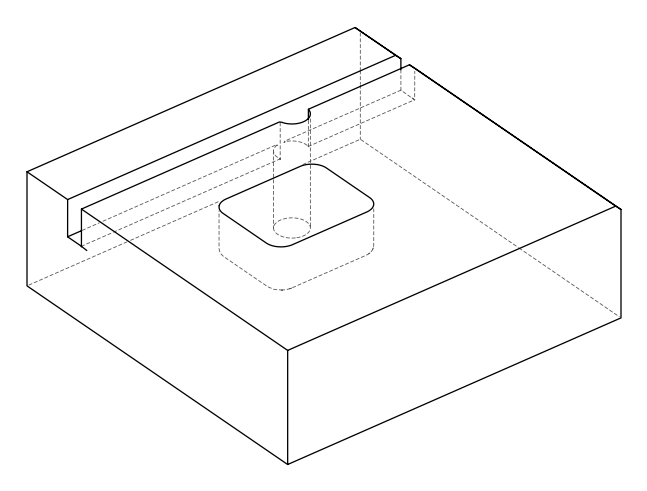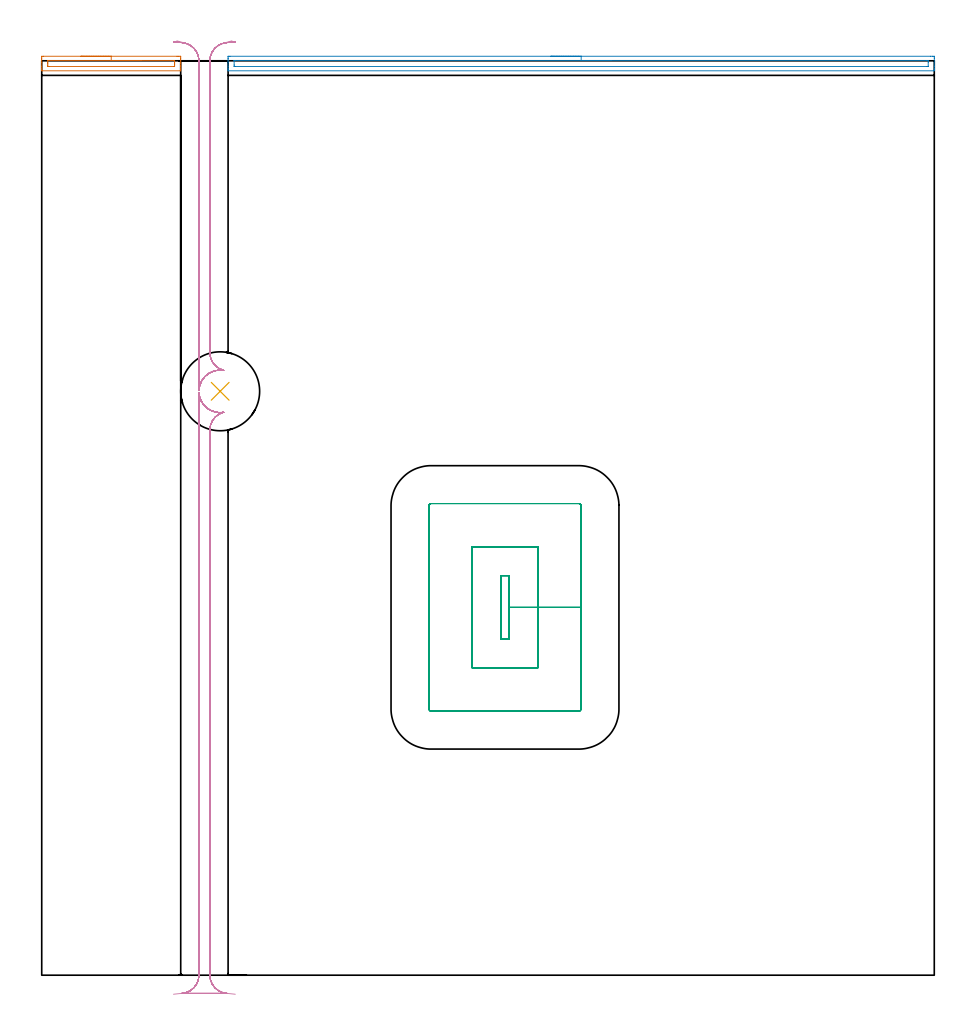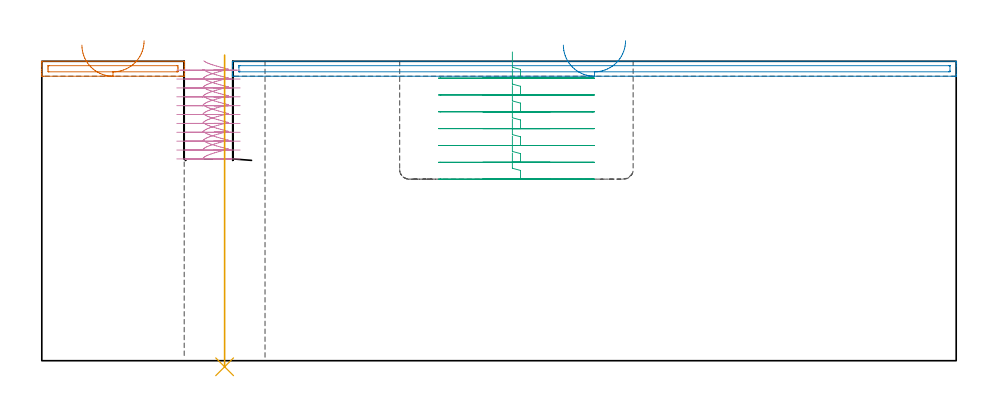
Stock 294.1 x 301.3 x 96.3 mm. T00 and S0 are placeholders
(PLAN: 5 operations, 3 tool changes, 27.9 min)
(1 AREA_MILL | FG_CHAMFER_SURFACE | UGT0205_001 | 0.91 min | 564 mm3)
(2 AREA_MILL_1 | FG_CHAMFER_SURFACE_1 | UGT0205_001 | 3.9 min | 2725 mm3)
(3 MILL_RECTANGULAR_POCKET | POCKET_RECTANGULAR_STRAIGHT | NXT0201_007 | Follow Part, ap 6.25, ae 75% | 6.96 min | 259490 mm3)
(4 MILL_RECTANGULAR_SLOT | SLOT_RECTANGULAR | NXT0201_011 | Follow Part, ap 3, ae 75% | 15.71 min | 149806 mm3)
(5 INDEXABLE_INSERT_DRILL_THROUGH_HOLE_FROM_SOLID | STEP1HOLE | NXT0302_023 | 0.4 min | 38383 mm3)
(TOOL UGT0205_001 | Chamfer Mill 20 x 3 x 45 deg. | D20 FL50 Z2)
(TOOL NXT0201_007 | ENDMILL 25mm [R216.25-25050GCK54P 1620] | D25 R3 FL54 Z5)
(TOOL NXT0201_011 | ENDMILL 12mm [2P460-1200-NA 1630] | D12 FL38 Z6)
(TOOL NXT0302_023 | Index. Insert Drill 26mm [880-D2600L32-05] | D26 PA176 FL130 Z2)
(OP 1 AREA_MILL)
G17 G21 G94 G90
T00 M6
G54
G17 G0 G90 X12.9 Y302.8 S1061 M3
G43 Z106.3 H0
Z101.5
G94 G1 X12.938 Z100.628 F250.
X13.052 Z99.763
X13.241 Z98.912
X13.503 Z98.08
X13.837 Z97.274
X14.24 Z96.5
X14.709 Z95.764
X15.24 Z95.072
X15.829 Z94.429
X16.472 Z93.84
X17.164 Z93.308
X17.9 Z92.84
X18.674 Z92.437
X19.48 Z92.103
X20.312 Z91.841
X21.164 Z91.652
X22.028 Z91.538
X22.9 Z91.5
X44.588
X45.201 Y302.797 Z91.503
X45.793 Y302.791 Z91.505
X45.796 Y302.783 Z91.513
X45.8 Y302.186 Z92.109
Y301.893 Z92.402
Y301.293 Z93.001
Y300.707 Z93.59
Y300.4 Z93.896
Y299.814 Z94.482
Y299.507 Z94.788
Y298.893 Z95.406
Y298.422 Z95.877
Y298.057 Z96.234
X45.79 Y298.003 Z96.288
X45.647 Y298. Z96.3
X0.153
X0.01 Y298.003 Z96.288
X0.007 Y298.055 Z96.237
X0. Y298.422 Z95.877
Y298.893 Z95.407
Y299.507 Z94.788
Y300.707 Z93.59
Y301.293 Z93.001
Y301.893 Z92.402
X0.001 Y302.186 Z92.109
X0.004 Y302.783 Z91.513
X0.007 Y302.791 Z91.505
X0.599 Y302.8 Z91.5
X22.9
Y301.386 Z92.914
X43.417
X43.509 Y301.385 Z92.915
X43.694 Y301.38 Z92.92
X43.791 Y301.375 Z92.925
X43.795 Y301.348 Z92.952
X43.798 Y301.293 Z93.007
X43.8 Y300.909 Z93.391
Y300.4 Z93.9
X43.799 Y300.018 Z94.282
X43.79 Y299.507 Z94.793
X43.778 Y299.421 Z94.879
X43.602 Y299.416 Z94.884
X43.509 Y299.415 Z94.885
X2.384 Y299.414 Z94.886
X2.291 Y299.415 Z94.885
X2.106 Y299.42 Z94.88
X2.009 Y299.425 Z94.875
X2.005 Y299.453 Z94.847
X2.002 Y299.507 Z94.793
X2. Y299.891 Z94.409
Y300.4 Z93.9
X2.001 Y300.783 Z93.517
X2.01 Y301.293 Z93.007
X2.022 Y301.379 Z92.921
X2.198 Y301.384 Z92.916
X2.291 Y301.386 Z92.914
X22.9
X23.772 Z92.952
X24.637 Z93.066
X25.488 Z93.255
X26.32 Z93.517
X27.126 Z93.851
X27.9 Z94.254
X28.636 Z94.723
X29.328 Z95.254
X29.971 Z95.843
X30.56 Z96.486
X31.092 Z97.178
X31.56 Z97.914
X31.963 Z98.688
X32.297 Z99.494
X32.559 Z100.326
X32.748 Z101.178
X32.862 Z102.043
X32.9 Z102.914
G0 Z106.3
M5
M2
(OP 2 AREA_MILL_1)
G17 G21 G94 G90
T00 M6
G54
G17 G0 G90 X167.75 Y302.8 S1061 M3
G43 Z106.3 H0
Z101.5
G94 G1 X167.788 Z100.628 F250.
X167.902 Z99.764
X168.091 Z98.912
X168.353 Z98.08
X168.687 Z97.274
X169.09 Z96.5
X169.559 Z95.764
X170.09 Z95.072
X170.679 Z94.429
X171.322 Z93.84
X172.014 Z93.309
X172.75 Z92.84
X173.524 Z92.437
X174.33 Z92.103
X175.162 Z91.841
X176.014 Z91.652
X176.878 Z91.538
X177.75 Z91.5
X292.864
X293.478 Y302.798 Z91.502
X294.085 Y302.793 Z91.504
X294.093 Y302.791 Z91.505
X294.1 Y302.186 Z92.109
Y299.507 Z94.788
Y298.806 Z95.494
Y298.482 Z95.818
Y298.066 Z96.226
X294.09 Y298.003 Z96.288
X293.925 Y298. Z96.3
X61.575
X61.41 Y298.003 Z96.288
X61.407 Y298.063 Z96.229
X61.4 Y298.482 Z95.818
Y298.806 Z95.494
Y299.507 Z94.788
Y300.751 Z93.546
Y301.293 Z93.002
Y301.915 Z92.381
X61.402 Y302.186 Z92.109
X61.407 Y302.791 Z91.505
X61.415 Y302.793 Z91.504
X62.022 Y302.8 Z91.5
X177.75
Y301.386 Z92.914
X291.69 Y301.385 Z92.915
X292.084 Y301.379 Z92.921
X292.09 Y301.351 Z92.949
X292.093 Y301.293 Z93.007
X292.099 Y300.885 Z93.415
Y299.507 Z94.793
X292.097 Y299.456 Z94.844
X292.094 Y299.431 Z94.869
X292.092 Y299.424 Z94.876
X292.06 Y299.421 Z94.879
X291.876 Y299.416 Z94.884
X291.783 Y299.415 Z94.885
X63.81
X63.416 Y299.421 Z94.879
X63.41 Y299.449 Z94.851
X63.407 Y299.507 Z94.793
X63.401 Y299.915 Z94.385
Y301.293 Z93.007
X63.403 Y301.344 Z92.956
X63.406 Y301.369 Z92.931
X63.408 Y301.376 Z92.924
X63.44 Y301.379 Z92.921
X63.624 Y301.384 Z92.916
X63.717 Y301.385 Z92.915
X177.75 Y301.386 Z92.914
X178.622 Z92.952
X179.487 Z93.066
X180.338 Z93.255
X181.17 Z93.517
X181.976 Z93.851
X182.75 Z94.254
X183.486 Z94.723
X184.178 Z95.254
X184.821 Z95.843
X185.41 Z96.486
X185.942 Z97.179
X186.41 Z97.914
X186.813 Z98.688
X187.147 Z99.494
X187.409 Z100.326
X187.598 Z101.178
X187.712 Z102.043
X187.75 Z102.914
G0 Z106.3
M5
M2
(OP 3 MILL_RECTANGULAR_POCKET)
G17 G21 G94 G90
T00 M6
G54
G17 G0 G90 X151.35 Y129.102 S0 M3
G43 Z106.3 H1
Z99.3
G94 G1 Y110.75 Z94.382 F250.
X153.95 Z93.686
Y121.2 Z90.886
Y131.65 F500.
X151.35
Y110.75
X153.95
Y121.2
X163.45
Y141.15
X141.85
Y101.25
X163.45
Y121.2
X177.7
Y154.7
G3 X177. Y155.4 R0.7
G1 X128.3
G3 X127.6 Y154.7 R0.7
G1 Y87.7
G3 X128.3 Y87. R0.7
G1 X177.
G3 X177.7 Y87.7 R0.7
G1 Y121.2
Y122.2
G0 X151.35 Y129.102 Z93.886
G1 Y110.75 Z88.968 F250.
X153.95 Z88.271
Y121.2 Z85.471
Y131.65 F500.
X151.35
Y110.75
X153.95
Y121.2
X163.45
Y141.15
X141.85
Y101.25
X163.45
Y121.2
X177.7
Y154.7
G3 X177. Y155.4 R0.7
G1 X128.3
G3 X127.6 Y154.7 R0.7
G1 Y87.7
G3 X128.3 Y87. R0.7
G1 X177.
G3 X177.7 Y87.7 R0.7
G1 Y121.2
Y122.2
G0 X151.35 Y129.102 Z88.471
G1 Y110.75 Z83.554 F250.
X153.95 Z82.857
Y121.2 Z80.057
Y131.65 F500.
X151.35
Y110.75
X153.95
Y121.2
X163.45
Y141.15
X141.85
Y101.25
X163.45
Y121.2
X177.7
Y154.7
G3 X177. Y155.4 R0.7
G1 X128.3
G3 X127.6 Y154.7 R0.7
G1 Y87.7
G3 X128.3 Y87. R0.7
G1 X177.
G3 X177.7 Y87.7 R0.7
G1 Y121.2
Y122.2
G0 X151.35 Y129.102 Z83.057
G1 Y110.75 Z78.14 F250.
X153.95 Z77.443
Y121.2 Z74.643
Y131.65 F500.
X151.35
Y110.75
X153.95
Y121.2
X163.45
Y141.15
X141.85
Y101.25
X163.45
Y121.2
X177.7
Y154.7
G3 X177. Y155.4 R0.7
G1 X128.3
G3 X127.6 Y154.7 R0.7
G1 Y87.7
G3 X128.3 Y87. R0.7
G1 X177.
G3 X177.7 Y87.7 R0.7
G1 Y121.2
Y122.2
G0 X151.35 Y129.102 Z77.643
G1 Y110.75 Z72.725 F250.
X153.95 Z72.029
Y121.2 Z69.229
Y131.65 F500.
X151.35
Y110.75
X153.95
Y121.2
X163.45
Y141.15
X141.85
Y101.25
X163.45
Y121.2
X177.7
Y154.7
G3 X177. Y155.4 R0.7
G1 X128.3
G3 X127.6 Y154.7 R0.7
G1 Y87.7
G3 X128.3 Y87. R0.7
G1 X177.
G3 X177.7 Y87.7 R0.7
G1 Y121.2
Y122.2
G0 X151.35 Y129.102 Z72.229
G1 Y110.75 Z67.311 F250.
X153.95 Z66.614
Y121.2 Z63.814
Y131.65 F500.
X151.35
Y110.75
X153.95
Y121.2
X163.45
Y141.15
X141.85
Y101.25
X163.45
Y121.2
X177.7
Y154.7
G3 X177. Y155.4 R0.7
G1 X128.3
G3 X127.6 Y154.7 R0.7
G1 Y87.7
G3 X128.3 Y87. R0.7
G1 X177.
G3 X177.7 Y87.7 R0.7
G1 Y121.2
Y122.2
G0 X151.35 Y129.102 Z66.814
G1 Y110.75 Z61.897 F250.
X153.95 Z61.2
Y121.2 Z58.4
Y131.65 F500.
X151.35
Y110.75
X153.95
Y121.2
X163.45
Y141.15
X141.85
Y101.25
X163.45
Y121.2
X177.7
Y154.7
G3 X177. Y155.4 R0.7
G1 X128.3
G3 X127.6 Y154.7 R0.7
G1 Y87.7
G3 X128.3 Y87. R0.7
G1 X177.
G3 X177.7 Y87.7 R0.7
G1 Y121.2
Y122.2
G0 Z106.3
M5
M2
(OP 4 MILL_RECTANGULAR_SLOT)
G17 G21 G94 G90
T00 M6
G54
G17 G0 G90 X63.786 Y-6.27 S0 M3
G43 Z106.3 H1
Z93.445
G94 G1 X60.801 Y-5.97 F250.
G2 X55.4 Y0. R6. F500.
G1 Y179.663
G2 X59.952 Y185.485 R6.
G1 X59.95 Y185.495
G2 X51.81 Y192.026 R7.
G1 X51.8
Y0.
G2 X46.399 Y-5.97 R6.
G1 X43.414 Y-6.27 F250.
G0 Z106.3
X52.116 Y190.316
Z96.445
G1 X52.328 Y189.721 Z96.276
X52.629 Y189.085 Z96.088
X52.992 Y188.483 Z95.899
X53.414 Y187.921 Z95.711
X53.891 Y187.403 Z95.522
X54.416 Y186.936 Z95.334
X54.986 Y186.524 Z95.145
X55.595 Y186.171 Z94.957
X56.235 Y185.881 Z94.769
X56.902 Y185.657 Z94.58
X57.587 Y185.501 Z94.392
X58.285 Y185.414 Z94.203
X58.988 Y185.398 Z94.015
X59.689 Y185.452 Z93.826
X59.95 Y185.495 Z93.756
X59.952 Y185.485 Z93.753
X59.95 Y185.495 Z93.75
X59.689 Y185.452 Z93.679
X58.988 Y185.398 Z93.491
X58.285 Y185.414 Z93.302
X57.587 Y185.501 Z93.114
X56.902 Y185.657 Z92.926
X56.235 Y185.881 Z92.737
X55.595 Y186.171 Z92.549
X54.986 Y186.524 Z92.36
X54.416 Y186.936 Z92.172
X53.891 Y187.403 Z91.983
X53.414 Y187.921 Z91.795
X52.992 Y188.483 Z91.607
X52.629 Y189.085 Z91.418
X52.328 Y189.721 Z91.23
X52.092 Y190.383 Z91.041
X51.923 Y191.066 Z90.853
X51.824 Y191.762 Z90.664
X51.81 Y192.026 Z90.594
X51.8 Z90.591
Y0. F500.
G2 X46.146 Y-5.99 R6.
G1 Y-6.
X61.054
Y-5.99
G2 X55.4 Y0. R6.
G1 Y179.663
G2 X59.952 Y185.485 R6.
G0 Z106.3
X52.116 Y190.316
Z93.591
G1 X52.328 Y189.721 Z93.421 F250.
X52.629 Y189.085 Z93.233
X52.992 Y188.483 Z93.045
X53.414 Y187.921 Z92.856
X53.891 Y187.403 Z92.668
X54.416 Y186.936 Z92.479
X54.986 Y186.524 Z92.291
X55.595 Y186.171 Z92.102
X56.235 Y185.881 Z91.914
X56.902 Y185.657 Z91.726
X57.587 Y185.501 Z91.537
X58.285 Y185.414 Z91.349
X58.988 Y185.398 Z91.16
X59.689 Y185.452 Z90.972
X59.95 Y185.495 Z90.901
X59.952 Y185.485 Z90.898
X59.95 Y185.495 Z90.896
X59.689 Y185.452 Z90.825
X58.988 Y185.398 Z90.636
X58.285 Y185.414 Z90.448
X57.587 Y185.501 Z90.259
X56.902 Y185.657 Z90.071
X56.235 Y185.881 Z89.883
X55.595 Y186.171 Z89.694
X54.986 Y186.524 Z89.506
X54.416 Y186.936 Z89.317
X53.891 Y187.403 Z89.129
X53.414 Y187.921 Z88.94
X52.992 Y188.483 Z88.752
X52.629 Y189.085 Z88.564
X52.328 Y189.721 Z88.375
X52.092 Y190.383 Z88.187
X51.923 Y191.066 Z87.998
X51.824 Y191.762 Z87.81
X51.81 Y192.026 Z87.739
X51.8 Z87.736
Y0. F500.
G2 X46.146 Y-5.99 R6.
G1 Y-6.
X61.054
Y-5.99
G2 X55.4 Y0. R6.
G1 Y179.663
G2 X59.952 Y185.485 R6.
G0 Z106.3
X52.116 Y190.316
Z90.736
G1 X52.328 Y189.721 Z90.567 F250.
X52.629 Y189.085 Z90.378
X52.992 Y188.483 Z90.19
X53.414 Y187.921 Z90.002
X53.891 Y187.403 Z89.813
X54.416 Y186.936 Z89.625
X54.986 Y186.524 Z89.436
X55.595 Y186.171 Z89.248
X56.235 Y185.881 Z89.059
X56.902 Y185.657 Z88.871
X57.587 Y185.501 Z88.683
X58.285 Y185.414 Z88.494
X58.988 Y185.398 Z88.306
X59.689 Y185.452 Z88.117
X59.95 Y185.495 Z88.046
X59.952 Y185.485 Z88.044
X59.95 Y185.495 Z88.041
X59.689 Y185.452 Z87.97
X58.988 Y185.398 Z87.782
X58.285 Y185.414 Z87.593
X57.587 Y185.501 Z87.405
X56.902 Y185.657 Z87.216
X56.235 Y185.881 Z87.028
X55.595 Y186.171 Z86.84
X54.986 Y186.524 Z86.651
X54.416 Y186.936 Z86.463
X53.891 Y187.403 Z86.274
X53.414 Y187.921 Z86.086
X52.992 Y188.483 Z85.897
X52.629 Y189.085 Z85.709
X52.328 Y189.721 Z85.521
X52.092 Y190.383 Z85.332
X51.923 Y191.066 Z85.144
X51.824 Y191.762 Z84.955
X51.81 Y192.026 Z84.884
X51.8 Z84.882
Y0. F500.
G2 X46.146 Y-5.99 R6.
G1 Y-6.
X61.054
Y-5.99
G2 X55.4 Y0. R6.
G1 Y179.663
G2 X59.952 Y185.485 R6.
G0 Z106.3
X52.116 Y190.316
Z87.882
G1 X52.328 Y189.721 Z87.712 F250.
X52.629 Y189.085 Z87.524
X52.992 Y188.483 Z87.336
X53.414 Y187.921 Z87.147
X53.891 Y187.403 Z86.959
X54.416 Y186.936 Z86.77
X54.986 Y186.524 Z86.582
X55.595 Y186.171 Z86.393
X56.235 Y185.881 Z86.205
X56.902 Y185.657 Z86.017
X57.587 Y185.501 Z85.828
X58.285 Y185.414 Z85.64
X58.988 Y185.398 Z85.451
X59.689 Y185.452 Z85.263
X59.95 Y185.495 Z85.192
X59.952 Y185.485 Z85.189
X59.95 Y185.495 Z85.187
X59.689 Y185.452 Z85.116
X58.988 Y185.398 Z84.927
X58.285 Y185.414 Z84.739
X57.587 Y185.501 Z84.55
X56.902 Y185.657 Z84.362
X56.235 Y185.881 Z84.174
X55.595 Y186.171 Z83.985
X54.986 Y186.524 Z83.797
X54.416 Y186.936 Z83.608
X53.891 Y187.403 Z83.42
X53.414 Y187.921 Z83.231
X52.992 Y188.483 Z83.043
X52.629 Y189.085 Z82.855
X52.328 Y189.721 Z82.666
X52.092 Y190.383 Z82.478
X51.923 Y191.066 Z82.289
X51.824 Y191.762 Z82.101
X51.81 Y192.026 Z82.03
X51.8 Z82.027
Y0. F500.
G2 X46.146 Y-5.99 R6.
G1 Y-6.
X61.054
Y-5.99
G2 X55.4 Y0. R6.
G1 Y179.663
G2 X59.952 Y185.485 R6.
G0 Z106.3
X52.116 Y190.316
Z85.027
G1 X52.328 Y189.721 Z84.858 F250.
X52.629 Y189.085 Z84.669
X52.992 Y188.483 Z84.481
X53.414 Y187.921 Z84.293
X53.891 Y187.403 Z84.104
X54.416 Y186.936 Z83.916
X54.986 Y186.524 Z83.727
X55.595 Y186.171 Z83.539
X56.235 Y185.881 Z83.35
X56.902 Y185.657 Z83.162
X57.587 Y185.501 Z82.974
X58.285 Y185.414 Z82.785
X58.988 Y185.398 Z82.597
X59.689 Y185.452 Z82.408
X59.95 Y185.495 Z82.337
X59.952 Y185.485 Z82.335
X59.95 Y185.495 Z82.332
X59.689 Y185.452 Z82.261
X58.988 Y185.398 Z82.073
X58.285 Y185.414 Z81.884
X57.587 Y185.501 Z81.696
X56.902 Y185.657 Z81.507
X56.235 Y185.881 Z81.319
X55.595 Y186.171 Z81.131
X54.986 Y186.524 Z80.942
X54.416 Y186.936 Z80.754
X53.891 Y187.403 Z80.565
X53.414 Y187.921 Z80.377
X52.992 Y188.483 Z80.188
X52.629 Y189.085 Z80.
X52.328 Y189.721 Z79.812
X52.092 Y190.383 Z79.623
X51.923 Y191.066 Z79.435
X51.824 Y191.762 Z79.246
X51.81 Y192.026 Z79.175
X51.8 Z79.173
Y0. F500.
G2 X46.146 Y-5.99 R6.
G1 Y-6.
X61.054
Y-5.99
G2 X55.4 Y0. R6.
G1 Y179.663
G2 X59.952 Y185.485 R6.
G0 Z106.3
X52.116 Y190.316
Z82.173
G1 X52.328 Y189.721 Z82.003 F250.
X52.629 Y189.085 Z81.815
X52.992 Y188.483 Z81.626
X53.414 Y187.921 Z81.438
X53.891 Y187.403 Z81.25
X54.416 Y186.936 Z81.061
X54.986 Y186.524 Z80.873
X55.595 Y186.171 Z80.684
X56.235 Y185.881 Z80.496
X56.902 Y185.657 Z80.307
X57.587 Y185.501 Z80.119
X58.285 Y185.414 Z79.931
X58.988 Y185.398 Z79.742
X59.689 Y185.452 Z79.554
X59.95 Y185.495 Z79.483
X59.952 Y185.485 Z79.48
X59.95 Y185.495 Z79.477
X59.689 Y185.452 Z79.407
X58.988 Y185.398 Z79.218
X58.285 Y185.414 Z79.03
X57.587 Y185.501 Z78.841
X56.902 Y185.657 Z78.653
X56.235 Y185.881 Z78.464
X55.595 Y186.171 Z78.276
X54.986 Y186.524 Z78.088
X54.416 Y186.936 Z77.899
X53.891 Y187.403 Z77.711
X53.414 Y187.921 Z77.522
X52.992 Y188.483 Z77.334
X52.629 Y189.085 Z77.145
X52.328 Y189.721 Z76.957
X52.092 Y190.383 Z76.769
X51.923 Y191.066 Z76.58
X51.824 Y191.762 Z76.392
X51.81 Y192.026 Z76.321
X51.8 Z76.318
Y0. F500.
G2 X46.146 Y-5.99 R6.
G1 Y-6.
X61.054
Y-5.99
G2 X55.4 Y0. R6.
G1 Y179.663
G2 X59.952 Y185.485 R6.
G0 Z106.3
X52.116 Y190.316
Z79.318
G1 X52.328 Y189.721 Z79.149 F250.
X52.629 Y189.085 Z78.96
X52.992 Y188.483 Z78.772
X53.414 Y187.921 Z78.583
X53.891 Y187.403 Z78.395
X54.416 Y186.936 Z78.207
X54.986 Y186.524 Z78.018
X55.595 Y186.171 Z77.83
X56.235 Y185.881 Z77.641
X56.902 Y185.657 Z77.453
X57.587 Y185.501 Z77.264
X58.285 Y185.414 Z77.076
X58.988 Y185.398 Z76.888
X59.689 Y185.452 Z76.699
X59.95 Y185.495 Z76.628
X59.952 Y185.485 Z76.626
X59.95 Y185.495 Z76.623
X59.689 Y185.452 Z76.552
X58.988 Y185.398 Z76.364
X58.285 Y185.414 Z76.175
X57.587 Y185.501 Z75.987
X56.902 Y185.657 Z75.798
X56.235 Y185.881 Z75.61
X55.595 Y186.171 Z75.421
X54.986 Y186.524 Z75.233
X54.416 Y186.936 Z75.045
X53.891 Y187.403 Z74.856
X53.414 Y187.921 Z74.668
X52.992 Y188.483 Z74.479
X52.629 Y189.085 Z74.291
X52.328 Y189.721 Z74.102
X52.092 Y190.383 Z73.914
X51.923 Y191.066 Z73.726
X51.824 Y191.762 Z73.537
X51.81 Y192.026 Z73.466
X51.8 Z73.464
Y0. F500.
G2 X46.146 Y-5.99 R6.
G1 Y-6.
X61.054
Y-5.99
G2 X55.4 Y0. R6.
G1 Y179.663
G2 X59.952 Y185.485 R6.
G0 Z106.3
X52.116 Y190.316
Z76.464
G1 X52.328 Y189.721 Z76.294 F250.
X52.629 Y189.085 Z76.106
X52.992 Y188.483 Z75.917
X53.414 Y187.921 Z75.729
X53.891 Y187.403 Z75.541
X54.416 Y186.936 Z75.352
X54.986 Y186.524 Z75.164
X55.595 Y186.171 Z74.975
X56.235 Y185.881 Z74.787
X56.902 Y185.657 Z74.598
X57.587 Y185.501 Z74.41
X58.285 Y185.414 Z74.222
X58.988 Y185.398 Z74.033
X59.689 Y185.452 Z73.845
X59.95 Y185.495 Z73.774
X59.952 Y185.485 Z73.771
X59.95 Y185.495 Z73.768
X59.689 Y185.452 Z73.697
X58.988 Y185.398 Z73.509
X58.285 Y185.414 Z73.321
X57.587 Y185.501 Z73.132
X56.902 Y185.657 Z72.944
X56.235 Y185.881 Z72.755
X55.595 Y186.171 Z72.567
X54.986 Y186.524 Z72.379
X54.416 Y186.936 Z72.19
X53.891 Y187.403 Z72.002
X53.414 Y187.921 Z71.813
X52.992 Y188.483 Z71.625
X52.629 Y189.085 Z71.436
X52.328 Y189.721 Z71.248
X52.092 Y190.383 Z71.06
X51.923 Y191.066 Z70.871
X51.824 Y191.762 Z70.683
X51.81 Y192.026 Z70.612
X51.8 Z70.609
Y0. F500.
G2 X46.146 Y-5.99 R6.
G1 Y-6.
X61.054
Y-5.99
G2 X55.4 Y0. R6.
G1 Y179.663
G2 X59.952 Y185.485 R6.
G0 Z106.3
X52.116 Y190.316
Z73.609
G1 X52.328 Y189.721 Z73.44 F250.
X52.629 Y189.085 Z73.251
X52.992 Y188.483 Z73.063
X53.414 Y187.921 Z72.874
X53.891 Y187.403 Z72.686
X54.416 Y186.936 Z72.498
X54.986 Y186.524 Z72.309
X55.595 Y186.171 Z72.121
X56.235 Y185.881 Z71.932
X56.902 Y185.657 Z71.744
X57.587 Y185.501 Z71.555
X58.285 Y185.414 Z71.367
X58.988 Y185.398 Z71.179
X59.689 Y185.452 Z70.99
X59.95 Y185.495 Z70.919
X59.952 Y185.485 Z70.917
X59.95 Y185.495 Z70.914
X59.689 Y185.452 Z70.843
X58.988 Y185.398 Z70.655
X58.285 Y185.414 Z70.466
X57.587 Y185.501 Z70.278
X56.902 Y185.657 Z70.089
X56.235 Y185.881 Z69.901
X55.595 Y186.171 Z69.712
X54.986 Y186.524 Z69.524
X54.416 Y186.936 Z69.336
X53.891 Y187.403 Z69.147
X53.414 Y187.921 Z68.959
X52.992 Y188.483 Z68.77
X52.629 Y189.085 Z68.582
X52.328 Y189.721 Z68.393
X52.092 Y190.383 Z68.205
X51.923 Y191.066 Z68.017
X51.824 Y191.762 Z67.828
X51.81 Y192.026 Z67.757
X51.8 Z67.755
Y0. F500.
G2 X46.146 Y-5.99 R6.
G1 Y-6.
X61.054
Y-5.99
G2 X55.4 Y0. R6.
G1 Y179.663
G2 X59.952 Y185.485 R6.
G0 Z106.3
X52.116 Y190.316
Z70.755
G1 X52.328 Y189.721 Z70.585 F250.
X52.629 Y189.085 Z70.397
X52.992 Y188.483 Z70.208
X53.414 Y187.921 Z70.02
X53.891 Y187.403 Z69.831
X54.416 Y186.936 Z69.643
X54.986 Y186.524 Z69.455
X55.595 Y186.171 Z69.266
X56.235 Y185.881 Z69.078
X56.902 Y185.657 Z68.889
X57.587 Y185.501 Z68.701
X58.285 Y185.414 Z68.512
X58.988 Y185.398 Z68.324
X59.689 Y185.452 Z68.136
X59.95 Y185.495 Z68.065
X59.952 Y185.485 Z68.062
X59.95 Y185.495 Z68.059
X59.689 Y185.452 Z67.988
X58.988 Y185.398 Z67.8
X58.285 Y185.414 Z67.612
X57.587 Y185.501 Z67.423
X56.902 Y185.657 Z67.235
X56.235 Y185.881 Z67.046
X55.595 Y186.171 Z66.858
X54.986 Y186.524 Z66.669
X54.416 Y186.936 Z66.481
X53.891 Y187.403 Z66.293
X53.414 Y187.921 Z66.104
X52.992 Y188.483 Z65.916
X52.629 Y189.085 Z65.727
X52.328 Y189.721 Z65.539
X52.092 Y190.383 Z65.35
X51.923 Y191.066 Z65.162
X51.824 Y191.762 Z64.974
X51.81 Y192.026 Z64.903
X51.8 Z64.9
Y0. F500.
G2 X46.146 Y-5.99 R6.
G1 Y-6.
X61.054
Y-5.99
G2 X55.4 Y0. R6.
G1 Y179.663
G2 X59.952 Y185.485 R6.
G0 Z106.3
X44.515 Y307.884
Z93.445
G1 X47.406 Y307.081 F250.
G2 X51.8 Y301.3 R6. F500.
G1 Y192.774
X51.81
G2 X59.95 Y199.305 R7.
G1 X59.952 Y199.315
G2 X55.4 Y205.137 R6.
G1 Y301.3
G2 X59.796 Y307.082 R6.
G1 X62.686 Y307.884 F250.
G0 X43.414 Y307.57 Z90.591
G1 X46.399 Y307.27
G2 X51.8 Y301.3 R6. F500.
G1 Y192.774
X51.81
G2 X59.95 Y199.305 R7.
G1 X59.952 Y199.315
G2 X55.4 Y205.137 R6.
G1 Y301.3
G2 X60.801 Y307.27 R6.
G1 X63.786 Y307.57 F250.
G0 X43.414 Z87.736
G1 X46.399 Y307.27
G2 X51.8 Y301.3 R6. F500.
G1 Y192.774
X51.81
G2 X59.95 Y199.305 R7.
G1 X59.952 Y199.315
G2 X55.4 Y205.137 R6.
G1 Y301.3
G2 X60.801 Y307.27 R6.
G1 X63.786 Y307.57 F250.
G0 X43.414 Z84.882
G1 X46.399 Y307.27
G2 X51.8 Y301.3 R6. F500.
G1 Y192.774
X51.81
G2 X59.95 Y199.305 R7.
G1 X59.952 Y199.315
G2 X55.4 Y205.137 R6.
G1 Y301.3
G2 X60.801 Y307.27 R6.
G1 X63.786 Y307.57 F250.
G0 X43.414 Z82.027
G1 X46.399 Y307.27
G2 X51.8 Y301.3 R6. F500.
G1 Y192.774
X51.81
G2 X59.95 Y199.305 R7.
G1 X59.952 Y199.315
G2 X55.4 Y205.137 R6.
G1 Y301.3
G2 X60.801 Y307.27 R6.
G1 X63.786 Y307.57 F250.
G0 X43.414 Z79.173
G1 X46.399 Y307.27
G2 X51.8 Y301.3 R6. F500.
G1 Y192.774
X51.81
G2 X59.95 Y199.305 R7.
G1 X59.952 Y199.315
G2 X55.4 Y205.137 R6.
G1 Y301.3
G2 X60.801 Y307.27 R6.
G1 X63.786 Y307.57 F250.
G0 X43.414 Z76.318
G1 X46.399 Y307.27
G2 X51.8 Y301.3 R6. F500.
G1 Y192.774
X51.81
G2 X59.95 Y199.305 R7.
G1 X59.952 Y199.315
G2 X55.4 Y205.137 R6.
G1 Y301.3
G2 X60.801 Y307.27 R6.
G1 X63.786 Y307.57 F250.
G0 X43.414 Z73.464
G1 X46.399 Y307.27
G2 X51.8 Y301.3 R6. F500.
G1 Y192.774
X51.81
G2 X59.95 Y199.305 R7.
G1 X59.952 Y199.315
G2 X55.4 Y205.137 R6.
G1 Y301.3
G2 X60.801 Y307.27 R6.
G1 X63.786 Y307.57 F250.
G0 X43.414 Z70.609
G1 X46.399 Y307.27
G2 X51.8 Y301.3 R6. F500.
G1 Y192.774
X51.81
G2 X59.95 Y199.305 R7.
G1 X59.952 Y199.315
G2 X55.4 Y205.137 R6.
G1 Y301.3
G2 X60.801 Y307.27 R6.
G1 X63.786 Y307.57 F250.
G0 X43.414 Z67.755
G1 X46.399 Y307.27
G2 X51.8 Y301.3 R6. F500.
G1 Y192.774
X51.81
G2 X59.95 Y199.305 R7.
G1 X59.952 Y199.315
G2 X55.4 Y205.137 R6.
G1 Y301.3
G2 X60.801 Y307.27 R6.
G1 X63.786 Y307.57 F250.
G0 X43.414 Z64.9
G1 X46.399 Y307.27
G2 X51.8 Y301.3 R6. F500.
G1 Y192.774
X51.81
G2 X59.95 Y199.305 R7.
G1 X59.952 Y199.315
G2 X55.4 Y205.137 R6.
G1 Y301.3
G2 X60.801 Y307.27 R6.
G1 X63.786 Y307.57 F250.
G0 Z106.3
M5
M2
(OP 5 INDEXABLE_INSERT_DRILL_THROUGH_HOLE_FROM_SOLID)
G17 G21 G94 G90
T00 M6
G54
G17 G0 G90 X58.8 Y192.4 S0 M3
G43 Z106.3 H1
G94 G81 G98 Z-1.954 F250. R98.3
G80
M5
M2
